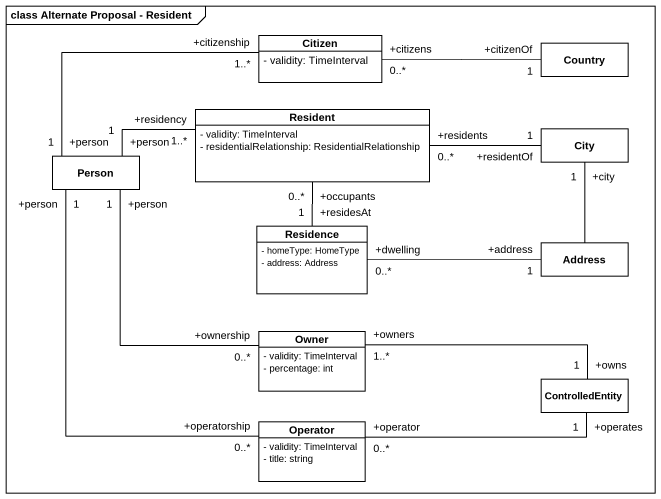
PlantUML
@startuml
mainframe class Alternate Proposal - Resident
hide circle
hide empty members
skinparam classAttributeIconSize 0
class Citizen {
  - validity: TimeInterval
}
class Country
class Resident {
  - validity: TimeInterval
  - residentialRelationship: ResidentialRelationship
}
class "Person" as Person_
class City
class Residence {
  - homeType: HomeType
  - address: Address
}
class Address
class Owner {
  - validity: TimeInterval
  - percentage: int
}
class ControlledEntity
class Operator {
  - validity: TimeInterval
  - title: string
}
Citizen "+citizens\n0..*" -right- "+citizenOf\n1" Country
Resident "+residents\n0..*" -right- "+residentOf\n1" City
Resident "+occupants\n0..*" -- "+residesAt\n1" Residence
Person_ "+person\n1" -right- "+citizenship\n1..*" Citizen
Person_ "+person\n1" -right- "+residency\n1..*" Resident
Person_ "+person\n1" -- "+ownership\n0..*" Owner
Person_ "+person\n1" -- "+operatorship\n0..*" Operator
Residence "+dwelling\n0..*" -right- "+address\n1" Address
Address -up- "+city\n1" City
Owner "+owners\n1..*" -right- "+owns\n1" ControlledEntity
Operator "+operator\n0..*" -right- "+operates\n1" ControlledEntity
@enduml
